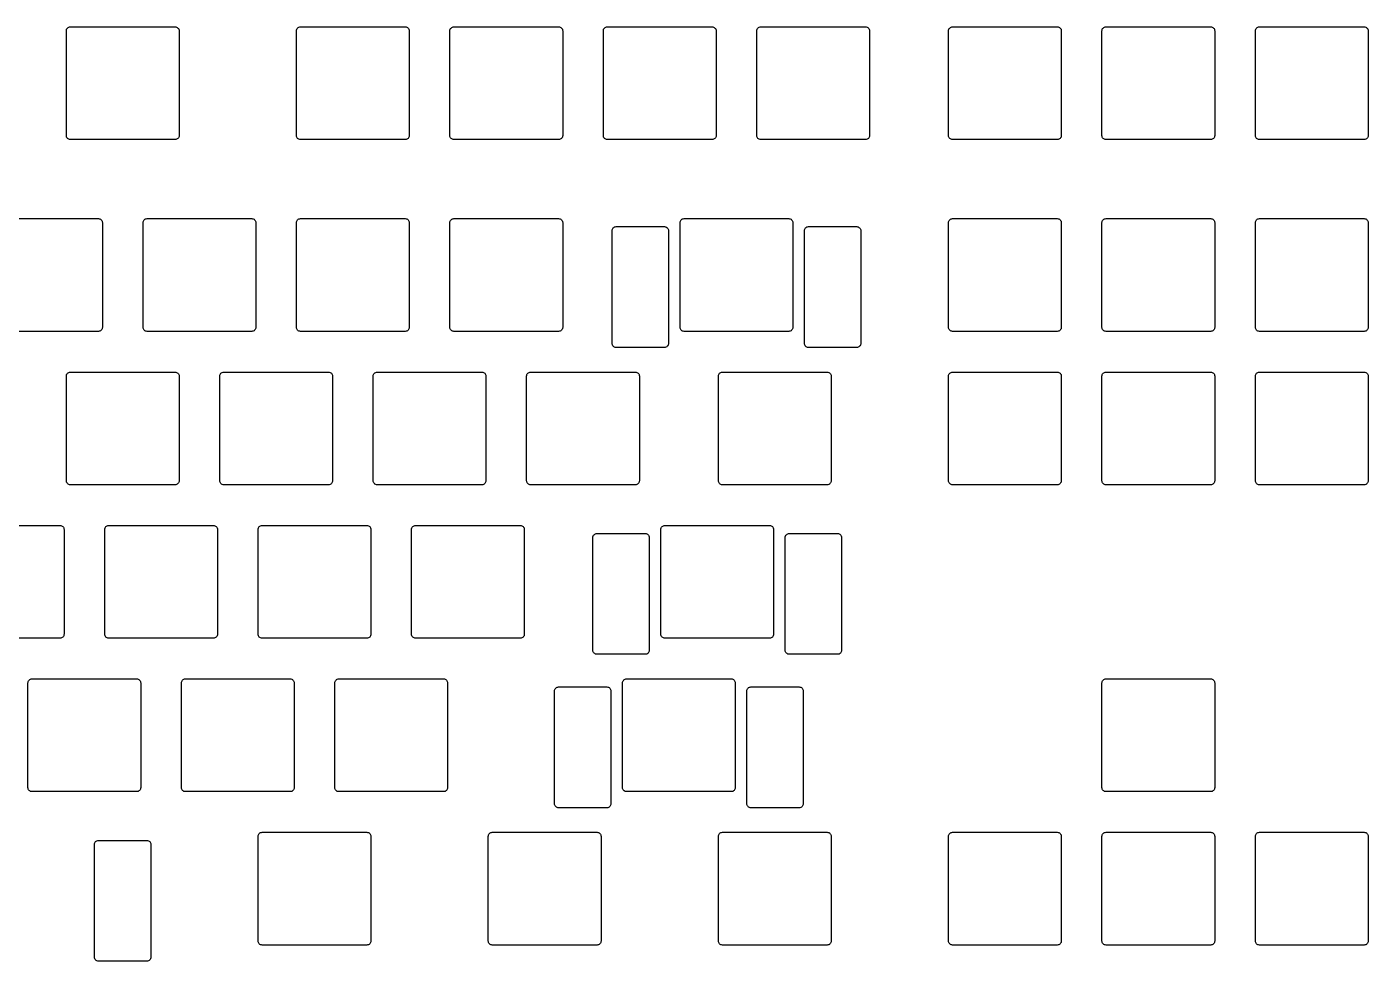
# Model space of a CAD drawing. Header units: millimetres. Extents: x 0 to 343, y 0 to 116.
# Drawn here: x 176.1 to 342.6, y 0 to 116 of the extents above; entities that cross this region are included whole.
import ezdxf

# ---------------------------------------------------------------- set-up
doc = ezdxf.new("R2010")
doc.units = ezdxf.units.MM
doc.layers.get('0').update_dxf_attribs({"linetype": 'CONTINUOUS'})

msp = doc.modelspace()

# ---------------------------------------------------------------- linework, layer by layer
at = {"color": 7}
for p, q in [((180.975, 102.513), (180.975, 115.513)), ((181.475, 116.013), (194.475, 116.013)), ((194.975, 115.513), (194.975, 102.513)), ((209.55, 102.513), (209.55, 115.513)), ((210.05, 116.013), (223.05, 116.013)), ((223.55, 115.513), (223.55, 102.513)), ((228.6, 102.513), (228.6, 115.513)), ((229.1, 116.013), (242.1, 116.013)), ((242.6, 115.513), (242.6, 102.513)), ((247.65, 102.513), (247.65, 115.513)), ((248.15, 116.013), (261.15, 116.013)), ((261.65, 115.513), (261.65, 102.513)), ((266.7, 102.513), (266.7, 115.513)), ((267.2, 116.013), (280.2, 116.013)), ((280.7, 115.513), (280.7, 102.513)), ((290.513, 102.513), (290.513, 115.513)), ((291.013, 116.013), (304.013, 116.013)), ((304.513, 115.513), (304.513, 102.513)), ((309.563, 102.513), (309.563, 115.513)), ((310.063, 116.013), (323.063, 116.013)), ((323.563, 115.513), (323.563, 102.513)), ((328.613, 102.513), (328.613, 115.513)), ((329.113, 116.013), (342.113, 116.013)), ((342.613, 115.513), (342.613, 102.513)), ((180.975, 102.513), (180.975, 102.513)), ((194.475, 102.013), (181.475, 102.013)), ((209.55, 102.513), (209.55, 102.513)), ((223.05, 102.013), (210.05, 102.013)), ((228.6, 102.513), (228.6, 102.513)), ((242.1, 102.013), (229.1, 102.013)), ((247.65, 102.513), (247.65, 102.513)), ((261.15, 102.013), (248.15, 102.013)), ((266.7, 102.513), (266.7, 102.513)), ((280.2, 102.013), (267.2, 102.013)), ((290.513, 102.513), (290.513, 102.513)), ((304.013, 102.013), (291.013, 102.013)), ((309.563, 102.513), (309.563, 102.513)), ((323.063, 102.013), (310.063, 102.013)), ((328.613, 102.513), (328.613, 102.513)), ((342.113, 102.013), (329.113, 102.013)), ((171.95, 92.2), (184.95, 92.2)), ((185.45, 91.7), (185.45, 78.7)), ((190.5, 78.7), (190.5, 91.7)), ((191, 92.2), (204, 92.2)), ((204.5, 91.7), (204.5, 78.7)), ((209.55, 78.7), (209.55, 91.7)), ((210.05, 92.2), (223.05, 92.2)), ((223.55, 91.7), (223.55, 78.7)), ((228.6, 78.7), (228.6, 91.7)), ((229.1, 92.2), (242.1, 92.2)), ((242.6, 91.7), (242.6, 78.7)), ((257.175, 78.7), (257.175, 91.7)), ((257.675, 92.2), (270.675, 92.2)), ((271.175, 91.7), (271.175, 78.7)), ((290.513, 78.7), (290.513, 91.7)), ((291.013, 92.2), (304.013, 92.2)), ((304.513, 91.7), (304.513, 78.7)), ((309.563, 78.7), (309.563, 91.7)), ((310.063, 92.2), (323.063, 92.2)), ((323.563, 91.7), (323.563, 78.7)), ((328.613, 78.7), (328.613, 91.7)), ((329.113, 92.2), (342.113, 92.2)), ((342.613, 91.7), (342.613, 78.7)), ((248.737, 76.7), (248.737, 90.7)), ((249.237, 91.2), (255.237, 91.2)), ((255.737, 90.7), (255.737, 76.7)), ((272.613, 76.7), (272.613, 90.7)), ((273.113, 91.2), (279.113, 91.2)), ((279.613, 90.7), (279.613, 76.7)), ((190.5, 78.7), (190.5, 78.7)), ((209.55, 78.7), (209.55, 78.7)), ((228.6, 78.7), (228.6, 78.7)), ((257.175, 78.7), (257.175, 78.7)), ((290.513, 78.7), (290.513, 78.7)), ((309.563, 78.7), (309.563, 78.7)), ((328.613, 78.7), (328.613, 78.7)), ((184.95, 78.2), (171.95, 78.2)), ((204, 78.2), (191, 78.2)), ((223.05, 78.2), (210.05, 78.2)), ((242.1, 78.2), (229.1, 78.2)), ((248.737, 76.7), (248.737, 76.7)), ((270.675, 78.2), (257.675, 78.2)), ((272.613, 76.7), (272.613, 76.7)), ((304.013, 78.2), (291.013, 78.2)), ((323.063, 78.2), (310.063, 78.2)), ((342.113, 78.2), (329.113, 78.2)), ((255.237, 76.2), (249.237, 76.2)), ((279.113, 76.2), (273.113, 76.2)), ((180.975, 59.65), (180.975, 72.65)), ((181.475, 73.15), (194.475, 73.15)), ((194.975, 72.65), (194.975, 59.65)), ((200.025, 59.65), (200.025, 72.65)), ((200.525, 73.15), (213.525, 73.15)), ((214.025, 72.65), (214.025, 59.65)), ((219.075, 59.65), (219.075, 72.65)), ((219.575, 73.15), (232.575, 73.15)), ((233.075, 72.65), (233.075, 59.65)), ((238.125, 59.65), (238.125, 72.65)), ((238.625, 73.15), (251.625, 73.15)), ((252.125, 72.65), (252.125, 59.65)), ((261.938, 59.65), (261.938, 72.65)), ((262.438, 73.15), (275.438, 73.15)), ((275.938, 72.65), (275.938, 59.65)), ((290.513, 59.65), (290.513, 72.65)), ((291.013, 73.15), (304.013, 73.15)), ((304.513, 72.65), (304.513, 59.65)), ((309.563, 59.65), (309.563, 72.65)), ((310.063, 73.15), (323.063, 73.15)), ((323.563, 72.65), (323.563, 59.65)), ((328.613, 59.65), (328.613, 72.65)), ((329.113, 73.15), (342.113, 73.15)), ((342.613, 72.65), (342.613, 59.65)), ((180.975, 59.65), (180.975, 59.65)), ((194.475, 59.15), (181.475, 59.15)), ((200.025, 59.65), (200.025, 59.65)), ((213.525, 59.15), (200.525, 59.15)), ((219.075, 59.65), (219.075, 59.65)), ((232.575, 59.15), (219.575, 59.15)), ((238.125, 59.65), (238.125, 59.65)), ((251.625, 59.15), (238.625, 59.15)), ((261.938, 59.65), (261.938, 59.65)), ((275.438, 59.15), (262.438, 59.15)), ((290.513, 59.65), (290.513, 59.65)), ((304.013, 59.15), (291.013, 59.15)), ((309.563, 59.65), (309.563, 59.65)), ((323.063, 59.15), (310.063, 59.15)), ((328.613, 59.65), (328.613, 59.65)), ((342.113, 59.15), (329.113, 59.15)), ((167.188, 54.101), (180.188, 54.101)), ((180.688, 53.601), (180.688, 40.6)), ((185.738, 40.6), (185.738, 53.601)), ((186.238, 54.101), (199.238, 54.101)), ((199.738, 53.601), (199.738, 40.6)), ((204.788, 40.6), (204.788, 53.601)), ((205.288, 54.101), (218.288, 54.101)), ((218.788, 53.601), (218.788, 40.6)), ((223.838, 40.6), (223.838, 53.601)), ((224.338, 54.101), (237.338, 54.101)), ((237.838, 53.601), (237.838, 40.6)), ((254.794, 40.6), (254.794, 53.601)), ((255.294, 54.101), (268.294, 54.101)), ((268.794, 53.601), (268.794, 40.6)), ((246.356, 38.6), (246.356, 52.601)), ((246.856, 53.101), (252.856, 53.101)), ((253.356, 52.601), (253.356, 38.6)), ((270.232, 38.6), (270.232, 52.601)), ((270.732, 53.101), (276.732, 53.101)), ((277.232, 52.601), (277.232, 38.6)), ((180.188, 40.1), (167.188, 40.1)), ((185.738, 40.6), (185.738, 40.6)), ((199.238, 40.1), (186.238, 40.1)), ((204.788, 40.6), (204.788, 40.6)), ((218.288, 40.1), (205.288, 40.1)), ((223.838, 40.6), (223.838, 40.6)), ((237.338, 40.1), (224.338, 40.1)), ((254.794, 40.6), (254.794, 40.6)), ((268.294, 40.1), (255.294, 40.1)), ((246.356, 38.6), (246.356, 38.6)), ((270.232, 38.6), (270.232, 38.6)), ((252.856, 38.1), (246.856, 38.1)), ((276.732, 38.1), (270.732, 38.1)), ((176.713, 35.05), (189.713, 35.05)), ((195.763, 35.05), (208.763, 35.05)), ((214.813, 35.05), (227.813, 35.05)), ((250.531, 35.05), (263.531, 35.05)), ((310.063, 35.05), (323.063, 35.05)), ((176.213, 21.55), (176.213, 34.55)), ((190.213, 34.55), (190.213, 21.55)), ((195.263, 21.55), (195.263, 34.55)), ((209.263, 34.55), (209.263, 21.55)), ((214.313, 21.55), (214.313, 34.55)), ((228.313, 34.55), (228.313, 21.55)), ((241.593, 19.55), (241.593, 33.55)), ((242.093, 34.05), (248.093, 34.05)), ((248.593, 33.55), (248.593, 19.55)), ((250.031, 21.55), (250.031, 34.55)), ((264.031, 34.55), (264.031, 21.55)), ((265.469, 19.55), (265.469, 33.55)), ((265.969, 34.05), (271.969, 34.05)), ((272.469, 33.55), (272.469, 19.55)), ((309.563, 21.55), (309.563, 34.55)), ((323.563, 34.55), (323.563, 21.55)), ((176.213, 21.55), (176.213, 21.55)), ((189.713, 21.05), (176.713, 21.05)), ((195.263, 21.55), (195.263, 21.55)), ((208.763, 21.05), (195.763, 21.05)), ((214.313, 21.55), (214.313, 21.55)), ((227.813, 21.05), (214.813, 21.05)), ((250.031, 21.55), (250.031, 21.55)), ((263.531, 21.05), (250.531, 21.05)), ((309.563, 21.55), (309.563, 21.55)), ((323.063, 21.05), (310.063, 21.05)), ((241.593, 19.55), (241.593, 19.55)), ((248.093, 19.05), (242.093, 19.05)), ((265.469, 19.55), (265.469, 19.55)), ((271.969, 19.05), (265.969, 19.05)), ((184.969, 15), (190.969, 15)), ((204.788, 2.5), (204.788, 15.5)), ((205.288, 16), (218.288, 16)), ((218.788, 15.5), (218.788, 2.5)), ((233.363, 2.5), (233.363, 15.5)), ((233.863, 16), (246.863, 16)), ((247.363, 15.5), (247.363, 2.5)), ((261.938, 2.5), (261.938, 15.5)), ((262.438, 16), (275.438, 16)), ((275.938, 15.5), (275.938, 2.5)), ((290.513, 2.5), (290.513, 15.5)), ((291.013, 16), (304.013, 16)), ((304.513, 15.5), (304.513, 2.5)), ((309.563, 2.5), (309.563, 15.5)), ((310.063, 16), (323.063, 16)), ((323.563, 15.5), (323.563, 2.5)), ((328.613, 2.5), (328.613, 15.5)), ((329.113, 16), (342.113, 16)), ((342.613, 15.5), (342.613, 2.5)), ((184.469, 0.5), (184.469, 14.5)), ((191.469, 14.5), (191.469, 0.5)), ((204.788, 2.5), (204.788, 2.5)), ((218.288, 2), (205.288, 2)), ((233.363, 2.5), (233.363, 2.5)), ((246.863, 2), (233.863, 2)), ((261.938, 2.5), (261.938, 2.5)), ((275.438, 2), (262.438, 2)), ((290.513, 2.5), (290.513, 2.5)), ((304.013, 2), (291.013, 2)), ((309.563, 2.5), (309.563, 2.5)), ((323.063, 2), (310.063, 2)), ((328.613, 2.5), (328.613, 2.5)), ((342.113, 2), (329.113, 2)), ((184.469, 0.5), (184.469, 0.5)), ((190.969, 0), (184.969, 0))]:
    msp.add_line(p, q, dxfattribs=at)
for points in [[(180.975, 115.513), (180.975, 115.645608), (181.027678, 115.772785), (181.121447, 115.866553)], [(181.121447, 115.866553), (181.215215, 115.960322), (181.342392, 116.013), (181.475, 116.013)], [(194.475, 116.013), (194.607608, 116.013), (194.734785, 115.960322), (194.828553, 115.866553)], [(194.828553, 115.866553), (194.922322, 115.772785), (194.975, 115.645608), (194.975, 115.513)], [(209.55, 115.513), (209.55, 115.645608), (209.602678, 115.772785), (209.696447, 115.866553)], [(209.696447, 115.866553), (209.790215, 115.960322), (209.917392, 116.013), (210.05, 116.013)], [(223.05, 116.013), (223.182608, 116.013), (223.309785, 115.960322), (223.403553, 115.866553)], [(223.403553, 115.866553), (223.497322, 115.772785), (223.55, 115.645608), (223.55, 115.513)], [(228.6, 115.513), (228.6, 115.645608), (228.652678, 115.772785), (228.746447, 115.866553)], [(228.746447, 115.866553), (228.840215, 115.960322), (228.967392, 116.013), (229.1, 116.013)], [(242.1, 116.013), (242.232608, 116.013), (242.359785, 115.960322), (242.453553, 115.866553)], [(242.453553, 115.866553), (242.547322, 115.772785), (242.6, 115.645608), (242.6, 115.513)], [(247.65, 115.513), (247.65, 115.645608), (247.702678, 115.772785), (247.796447, 115.866553)], [(247.796447, 115.866553), (247.890215, 115.960322), (248.017392, 116.013), (248.15, 116.013)], [(261.15, 116.013), (261.282608, 116.013), (261.409785, 115.960322), (261.503553, 115.866553)], [(261.503553, 115.866553), (261.597322, 115.772785), (261.65, 115.645608), (261.65, 115.513)], [(266.7, 115.513), (266.7, 115.645608), (266.752678, 115.772785), (266.846447, 115.866553)], [(266.846447, 115.866553), (266.940215, 115.960322), (267.067392, 116.013), (267.2, 116.013)], [(280.2, 116.013), (280.332608, 116.013), (280.459785, 115.960322), (280.553553, 115.866553)], [(280.553553, 115.866553), (280.647322, 115.772785), (280.7, 115.645608), (280.7, 115.513)], [(290.513, 115.513), (290.513, 115.645608), (290.565678, 115.772785), (290.659447, 115.866553)], [(290.659447, 115.866553), (290.753215, 115.960322), (290.880392, 116.013), (291.013, 116.013)], [(304.013, 116.013), (304.145608, 116.013), (304.272785, 115.960322), (304.366553, 115.866553)], [(304.366553, 115.866553), (304.460322, 115.772785), (304.513, 115.645608), (304.513, 115.513)], [(309.563, 115.513), (309.563, 115.645608), (309.615678, 115.772785), (309.709447, 115.866553)], [(309.709447, 115.866553), (309.803215, 115.960322), (309.930392, 116.013), (310.063, 116.013)], [(323.063, 116.013), (323.195608, 116.013), (323.322785, 115.960322), (323.416553, 115.866553)], [(323.416553, 115.866553), (323.510322, 115.772785), (323.563, 115.645608), (323.563, 115.513)], [(328.613, 115.513), (328.613, 115.645608), (328.665678, 115.772785), (328.759447, 115.866553)], [(328.759447, 115.866553), (328.853215, 115.960322), (328.980392, 116.013), (329.113, 116.013)], [(342.113, 116.013), (342.245608, 116.013), (342.372785, 115.960322), (342.466553, 115.866553)], [(342.466553, 115.866553), (342.560322, 115.772785), (342.613, 115.645608), (342.613, 115.513)], [(181.121447, 102.159447), (181.027678, 102.253215), (180.975, 102.380392), (180.975, 102.513)], [(181.475, 102.013), (181.342392, 102.013), (181.215215, 102.065678), (181.121447, 102.159447)], [(194.828553, 102.159447), (194.734785, 102.065678), (194.607608, 102.013), (194.475, 102.013)], [(194.975, 102.513), (194.975, 102.380392), (194.922322, 102.253215), (194.828553, 102.159447)], [(209.696447, 102.159447), (209.602678, 102.253215), (209.55, 102.380392), (209.55, 102.513)], [(210.05, 102.013), (209.917392, 102.013), (209.790215, 102.065678), (209.696447, 102.159447)], [(223.403553, 102.159447), (223.309785, 102.065678), (223.182608, 102.013), (223.05, 102.013)], [(223.55, 102.513), (223.55, 102.380392), (223.497322, 102.253215), (223.403553, 102.159447)], [(228.746447, 102.159447), (228.652678, 102.253215), (228.6, 102.380392), (228.6, 102.513)], [(229.1, 102.013), (228.967392, 102.013), (228.840215, 102.065678), (228.746447, 102.159447)], [(242.453553, 102.159447), (242.359785, 102.065678), (242.232608, 102.013), (242.1, 102.013)], [(242.6, 102.513), (242.6, 102.380392), (242.547322, 102.253215), (242.453553, 102.159447)], [(247.796447, 102.159447), (247.702678, 102.253215), (247.65, 102.380392), (247.65, 102.513)], [(248.15, 102.013), (248.017392, 102.013), (247.890215, 102.065678), (247.796447, 102.159447)], [(261.503553, 102.159447), (261.409785, 102.065678), (261.282608, 102.013), (261.15, 102.013)], [(261.65, 102.513), (261.65, 102.380392), (261.597322, 102.253215), (261.503553, 102.159447)], [(266.846447, 102.159447), (266.752678, 102.253215), (266.7, 102.380392), (266.7, 102.513)], [(267.2, 102.013), (267.067392, 102.013), (266.940215, 102.065678), (266.846447, 102.159447)], [(280.553553, 102.159447), (280.459785, 102.065678), (280.332608, 102.013), (280.2, 102.013)], [(280.7, 102.513), (280.7, 102.380392), (280.647322, 102.253215), (280.553553, 102.159447)], [(290.659447, 102.159447), (290.565678, 102.253215), (290.513, 102.380392), (290.513, 102.513)], [(291.013, 102.013), (290.880392, 102.013), (290.753215, 102.065678), (290.659447, 102.159447)], [(304.366553, 102.159447), (304.272785, 102.065678), (304.145608, 102.013), (304.013, 102.013)], [(304.513, 102.513), (304.513, 102.380392), (304.460322, 102.253215), (304.366553, 102.159447)], [(309.709447, 102.159447), (309.615678, 102.253215), (309.563, 102.380392), (309.563, 102.513)], [(310.063, 102.013), (309.930392, 102.013), (309.803215, 102.065678), (309.709447, 102.159447)], [(323.416553, 102.159447), (323.322785, 102.065678), (323.195608, 102.013), (323.063, 102.013)], [(323.563, 102.513), (323.563, 102.380392), (323.510322, 102.253215), (323.416553, 102.159447)], [(328.759447, 102.159447), (328.665678, 102.253215), (328.613, 102.380392), (328.613, 102.513)], [(329.113, 102.013), (328.980392, 102.013), (328.853215, 102.065678), (328.759447, 102.159447)], [(342.466553, 102.159447), (342.372785, 102.065678), (342.245608, 102.013), (342.113, 102.013)], [(342.613, 102.513), (342.613, 102.380392), (342.560322, 102.253215), (342.466553, 102.159447)], [(184.95, 92.2), (185.082608, 92.2), (185.209785, 92.147322), (185.303553, 92.053553)], [(185.303553, 92.053553), (185.397322, 91.959785), (185.45, 91.832608), (185.45, 91.7)], [(190.5, 91.7), (190.5, 91.832608), (190.552678, 91.959785), (190.646447, 92.053553)], [(190.646447, 92.053553), (190.740215, 92.147322), (190.867392, 92.2), (191, 92.2)], [(204, 92.2), (204.132608, 92.2), (204.259785, 92.147322), (204.353553, 92.053553)], [(204.353553, 92.053553), (204.447322, 91.959785), (204.5, 91.832608), (204.5, 91.7)], [(209.55, 91.7), (209.55, 91.832608), (209.602678, 91.959785), (209.696447, 92.053553)], [(209.696447, 92.053553), (209.790215, 92.147322), (209.917392, 92.2), (210.05, 92.2)], [(223.05, 92.2), (223.182608, 92.2), (223.309785, 92.147322), (223.403553, 92.053553)], [(223.403553, 92.053553), (223.497322, 91.959785), (223.55, 91.832608), (223.55, 91.7)], [(228.6, 91.7), (228.6, 91.832608), (228.652678, 91.959785), (228.746447, 92.053553)], [(228.746447, 92.053553), (228.840215, 92.147322), (228.967392, 92.2), (229.1, 92.2)], [(242.1, 92.2), (242.232608, 92.2), (242.359785, 92.147322), (242.453553, 92.053553)], [(242.453553, 92.053553), (242.547322, 91.959785), (242.6, 91.832608), (242.6, 91.7)], [(257.175, 91.7), (257.175, 91.832608), (257.227678, 91.959785), (257.321447, 92.053553)], [(257.321447, 92.053553), (257.415215, 92.147322), (257.542392, 92.2), (257.675, 92.2)], [(270.675, 92.2), (270.807608, 92.2), (270.934785, 92.147322), (271.028553, 92.053553)], [(271.028553, 92.053553), (271.122322, 91.959785), (271.175, 91.832608), (271.175, 91.7)], [(290.513, 91.7), (290.513, 91.832608), (290.565678, 91.959785), (290.659447, 92.053553)], [(290.659447, 92.053553), (290.753215, 92.147322), (290.880392, 92.2), (291.013, 92.2)], [(304.013, 92.2), (304.145608, 92.2), (304.272785, 92.147322), (304.366553, 92.053553)], [(304.366553, 92.053553), (304.460322, 91.959785), (304.513, 91.832608), (304.513, 91.7)], [(309.563, 91.7), (309.563, 91.832608), (309.615678, 91.959785), (309.709447, 92.053553)], [(309.709447, 92.053553), (309.803215, 92.147322), (309.930392, 92.2), (310.063, 92.2)], [(323.063, 92.2), (323.195608, 92.2), (323.322785, 92.147322), (323.416553, 92.053553)], [(323.416553, 92.053553), (323.510322, 91.959785), (323.563, 91.832608), (323.563, 91.7)], [(328.613, 91.7), (328.613, 91.832608), (328.665678, 91.959785), (328.759447, 92.053553)], [(328.759447, 92.053553), (328.853215, 92.147322), (328.980392, 92.2), (329.113, 92.2)], [(342.113, 92.2), (342.245608, 92.2), (342.372785, 92.147322), (342.466553, 92.053553)], [(342.466553, 92.053553), (342.560322, 91.959785), (342.613, 91.832608), (342.613, 91.7)], [(248.737, 90.7), (248.737, 90.832608), (248.789678, 90.959785), (248.883447, 91.053553)], [(248.883447, 91.053553), (248.977215, 91.147322), (249.104392, 91.2), (249.237, 91.2)], [(255.237, 91.2), (255.369608, 91.2), (255.496785, 91.147322), (255.590553, 91.053553)], [(255.590553, 91.053553), (255.684322, 90.959785), (255.737, 90.832608), (255.737, 90.7)], [(272.613, 90.7), (272.613, 90.832608), (272.665678, 90.959785), (272.759447, 91.053553)], [(272.759447, 91.053553), (272.853215, 91.147322), (272.980392, 91.2), (273.113, 91.2)], [(279.113, 91.2), (279.245608, 91.2), (279.372785, 91.147322), (279.466553, 91.053553)], [(279.466553, 91.053553), (279.560322, 90.959785), (279.613, 90.832608), (279.613, 90.7)], [(185.303553, 78.346447), (185.209785, 78.252678), (185.082608, 78.2), (184.95, 78.2)], [(185.45, 78.7), (185.45, 78.567392), (185.397322, 78.440215), (185.303553, 78.346447)], [(190.646447, 78.346447), (190.552678, 78.440215), (190.5, 78.567392), (190.5, 78.7)], [(191, 78.2), (190.867392, 78.2), (190.740215, 78.252678), (190.646447, 78.346447)], [(204.353553, 78.346447), (204.259785, 78.252678), (204.132608, 78.2), (204, 78.2)], [(204.5, 78.7), (204.5, 78.567392), (204.447322, 78.440215), (204.353553, 78.346447)], [(209.696447, 78.346447), (209.602678, 78.440215), (209.55, 78.567392), (209.55, 78.7)], [(210.05, 78.2), (209.917392, 78.2), (209.790215, 78.252678), (209.696447, 78.346447)], [(223.403553, 78.346447), (223.309785, 78.252678), (223.182608, 78.2), (223.05, 78.2)], [(223.55, 78.7), (223.55, 78.567392), (223.497322, 78.440215), (223.403553, 78.346447)], [(228.746447, 78.346447), (228.652678, 78.440215), (228.6, 78.567392), (228.6, 78.7)], [(229.1, 78.2), (228.967392, 78.2), (228.840215, 78.252678), (228.746447, 78.346447)], [(242.453553, 78.346447), (242.359785, 78.252678), (242.232608, 78.2), (242.1, 78.2)], [(242.6, 78.7), (242.6, 78.567392), (242.547322, 78.440215), (242.453553, 78.346447)], [(257.321447, 78.346447), (257.227678, 78.440215), (257.175, 78.567392), (257.175, 78.7)], [(257.675, 78.2), (257.542392, 78.2), (257.415215, 78.252678), (257.321447, 78.346447)], [(271.028553, 78.346447), (270.934785, 78.252678), (270.807608, 78.2), (270.675, 78.2)], [(271.175, 78.7), (271.175, 78.567392), (271.122322, 78.440215), (271.028553, 78.346447)], [(290.659447, 78.346447), (290.565678, 78.440215), (290.513, 78.567392), (290.513, 78.7)], [(291.013, 78.2), (290.880392, 78.2), (290.753215, 78.252678), (290.659447, 78.346447)], [(304.366553, 78.346447), (304.272785, 78.252678), (304.145608, 78.2), (304.013, 78.2)], [(304.513, 78.7), (304.513, 78.567392), (304.460322, 78.440215), (304.366553, 78.346447)], [(309.709447, 78.346447), (309.615678, 78.440215), (309.563, 78.567392), (309.563, 78.7)], [(310.063, 78.2), (309.930392, 78.2), (309.803215, 78.252678), (309.709447, 78.346447)], [(323.416553, 78.346447), (323.322785, 78.252678), (323.195608, 78.2), (323.063, 78.2)], [(323.563, 78.7), (323.563, 78.567392), (323.510322, 78.440215), (323.416553, 78.346447)], [(328.759447, 78.346447), (328.665678, 78.440215), (328.613, 78.567392), (328.613, 78.7)], [(329.113, 78.2), (328.980392, 78.2), (328.853215, 78.252678), (328.759447, 78.346447)], [(342.466553, 78.346447), (342.372785, 78.252678), (342.245608, 78.2), (342.113, 78.2)], [(342.613, 78.7), (342.613, 78.567392), (342.560322, 78.440215), (342.466553, 78.346447)], [(248.883447, 76.346447), (248.789678, 76.440215), (248.737, 76.567392), (248.737, 76.7)], [(255.737, 76.7), (255.737, 76.567392), (255.684322, 76.440215), (255.590553, 76.346447)], [(272.759447, 76.346447), (272.665678, 76.440215), (272.613, 76.567392), (272.613, 76.7)], [(279.613, 76.7), (279.613, 76.567392), (279.560322, 76.440215), (279.466553, 76.346447)], [(249.237, 76.2), (249.104392, 76.2), (248.977215, 76.252678), (248.883447, 76.346447)], [(255.590553, 76.346447), (255.496785, 76.252678), (255.369608, 76.2), (255.237, 76.2)], [(273.113, 76.2), (272.980392, 76.2), (272.853215, 76.252678), (272.759447, 76.346447)], [(279.466553, 76.346447), (279.372785, 76.252678), (279.245608, 76.2), (279.113, 76.2)], [(180.975, 72.65), (180.975, 72.782608), (181.027678, 72.909785), (181.121447, 73.003553)], [(181.121447, 73.003553), (181.215215, 73.097322), (181.342392, 73.15), (181.475, 73.15)], [(194.475, 73.15), (194.607608, 73.15), (194.734785, 73.097322), (194.828553, 73.003553)], [(194.828553, 73.003553), (194.922322, 72.909785), (194.975, 72.782608), (194.975, 72.65)], [(200.025, 72.65), (200.025, 72.782608), (200.077678, 72.909785), (200.171447, 73.003553)], [(200.171447, 73.003553), (200.265215, 73.097322), (200.392392, 73.15), (200.525, 73.15)], [(213.525, 73.15), (213.657608, 73.15), (213.784785, 73.097322), (213.878553, 73.003553)], [(213.878553, 73.003553), (213.972322, 72.909785), (214.025, 72.782608), (214.025, 72.65)], [(219.075, 72.65), (219.075, 72.782608), (219.127678, 72.909785), (219.221447, 73.003553)], [(219.221447, 73.003553), (219.315215, 73.097322), (219.442392, 73.15), (219.575, 73.15)], [(232.575, 73.15), (232.707608, 73.15), (232.834785, 73.097322), (232.928553, 73.003553)], [(232.928553, 73.003553), (233.022322, 72.909785), (233.075, 72.782608), (233.075, 72.65)], [(238.125, 72.65), (238.125, 72.782608), (238.177678, 72.909785), (238.271447, 73.003553)], [(238.271447, 73.003553), (238.365215, 73.097322), (238.492392, 73.15), (238.625, 73.15)], [(251.625, 73.15), (251.757608, 73.15), (251.884785, 73.097322), (251.978553, 73.003553)], [(251.978553, 73.003553), (252.072322, 72.909785), (252.125, 72.782608), (252.125, 72.65)], [(261.938, 72.65), (261.938, 72.782608), (261.990678, 72.909785), (262.084447, 73.003553)], [(262.084447, 73.003553), (262.178215, 73.097322), (262.305392, 73.15), (262.438, 73.15)], [(275.438, 73.15), (275.570608, 73.15), (275.697785, 73.097322), (275.791553, 73.003553)], [(275.791553, 73.003553), (275.885322, 72.909785), (275.938, 72.782608), (275.938, 72.65)], [(290.513, 72.65), (290.513, 72.782608), (290.565678, 72.909785), (290.659447, 73.003553)], [(290.659447, 73.003553), (290.753215, 73.097322), (290.880392, 73.15), (291.013, 73.15)], [(304.013, 73.15), (304.145608, 73.15), (304.272785, 73.097322), (304.366553, 73.003553)], [(304.366553, 73.003553), (304.460322, 72.909785), (304.513, 72.782608), (304.513, 72.65)], [(309.563, 72.65), (309.563, 72.782608), (309.615678, 72.909785), (309.709447, 73.003553)], [(309.709447, 73.003553), (309.803215, 73.097322), (309.930392, 73.15), (310.063, 73.15)], [(323.063, 73.15), (323.195608, 73.15), (323.322785, 73.097322), (323.416553, 73.003553)], [(323.416553, 73.003553), (323.510322, 72.909785), (323.563, 72.782608), (323.563, 72.65)], [(328.613, 72.65), (328.613, 72.782608), (328.665678, 72.909785), (328.759447, 73.003553)], [(328.759447, 73.003553), (328.853215, 73.097322), (328.980392, 73.15), (329.113, 73.15)], [(342.113, 73.15), (342.245608, 73.15), (342.372785, 73.097322), (342.466553, 73.003553)], [(342.466553, 73.003553), (342.560322, 72.909785), (342.613, 72.782608), (342.613, 72.65)], [(181.121447, 59.296447), (181.027678, 59.390215), (180.975, 59.517392), (180.975, 59.65)], [(181.475, 59.15), (181.342392, 59.15), (181.215215, 59.202678), (181.121447, 59.296447)], [(194.828553, 59.296447), (194.734785, 59.202678), (194.607608, 59.15), (194.475, 59.15)], [(194.975, 59.65), (194.975, 59.517392), (194.922322, 59.390215), (194.828553, 59.296447)], [(200.171447, 59.296447), (200.077678, 59.390215), (200.025, 59.517392), (200.025, 59.65)], [(200.525, 59.15), (200.392392, 59.15), (200.265215, 59.202678), (200.171447, 59.296447)], [(213.878553, 59.296447), (213.784785, 59.202678), (213.657608, 59.15), (213.525, 59.15)], [(214.025, 59.65), (214.025, 59.517392), (213.972322, 59.390215), (213.878553, 59.296447)], [(219.221447, 59.296447), (219.127678, 59.390215), (219.075, 59.517392), (219.075, 59.65)], [(219.575, 59.15), (219.442392, 59.15), (219.315215, 59.202678), (219.221447, 59.296447)], [(232.928553, 59.296447), (232.834785, 59.202678), (232.707608, 59.15), (232.575, 59.15)], [(233.075, 59.65), (233.075, 59.517392), (233.022322, 59.390215), (232.928553, 59.296447)], [(238.271447, 59.296447), (238.177678, 59.390215), (238.125, 59.517392), (238.125, 59.65)], [(238.625, 59.15), (238.492392, 59.15), (238.365215, 59.202678), (238.271447, 59.296447)], [(251.978553, 59.296447), (251.884785, 59.202678), (251.757608, 59.15), (251.625, 59.15)], [(252.125, 59.65), (252.125, 59.517392), (252.072322, 59.390215), (251.978553, 59.296447)], [(262.084447, 59.296447), (261.990678, 59.390215), (261.938, 59.517392), (261.938, 59.65)], [(262.438, 59.15), (262.305392, 59.15), (262.178215, 59.202678), (262.084447, 59.296447)], [(275.791553, 59.296447), (275.697785, 59.202678), (275.570608, 59.15), (275.438, 59.15)], [(275.938, 59.65), (275.938, 59.517392), (275.885322, 59.390215), (275.791553, 59.296447)], [(290.659447, 59.296447), (290.565678, 59.390215), (290.513, 59.517392), (290.513, 59.65)], [(291.013, 59.15), (290.880392, 59.15), (290.753215, 59.202678), (290.659447, 59.296447)], [(304.366553, 59.296447), (304.272785, 59.202678), (304.145608, 59.15), (304.013, 59.15)], [(304.513, 59.65), (304.513, 59.517392), (304.460322, 59.390215), (304.366553, 59.296447)], [(309.709447, 59.296447), (309.615678, 59.390215), (309.563, 59.517392), (309.563, 59.65)], [(310.063, 59.15), (309.930392, 59.15), (309.803215, 59.202678), (309.709447, 59.296447)], [(323.416553, 59.296447), (323.322785, 59.202678), (323.195608, 59.15), (323.063, 59.15)], [(323.563, 59.65), (323.563, 59.517392), (323.510322, 59.390215), (323.416553, 59.296447)], [(328.759447, 59.296447), (328.665678, 59.390215), (328.613, 59.517392), (328.613, 59.65)], [(329.113, 59.15), (328.980392, 59.15), (328.853215, 59.202678), (328.759447, 59.296447)], [(342.466553, 59.296447), (342.372785, 59.202678), (342.245608, 59.15), (342.113, 59.15)], [(342.613, 59.65), (342.613, 59.517392), (342.560322, 59.390215), (342.466553, 59.296447)], [(180.188, 54.101), (180.320608, 54.101), (180.447785, 54.048322), (180.541553, 53.954553)], [(180.541553, 53.954553), (180.635322, 53.860785), (180.688, 53.733608), (180.688, 53.601)], [(185.738, 53.601), (185.738, 53.733608), (185.790678, 53.860785), (185.884447, 53.954553)], [(185.884447, 53.954553), (185.978215, 54.048322), (186.105392, 54.101), (186.238, 54.101)], [(199.238, 54.101), (199.370608, 54.101), (199.497785, 54.048322), (199.591553, 53.954553)], [(199.591553, 53.954553), (199.685322, 53.860785), (199.738, 53.733608), (199.738, 53.601)], [(204.788, 53.601), (204.788, 53.733608), (204.840678, 53.860785), (204.934447, 53.954553)], [(204.934447, 53.954553), (205.028215, 54.048322), (205.155392, 54.101), (205.288, 54.101)], [(218.288, 54.101), (218.420608, 54.101), (218.547785, 54.048322), (218.641553, 53.954553)], [(218.641553, 53.954553), (218.735322, 53.860785), (218.788, 53.733608), (218.788, 53.601)], [(223.838, 53.601), (223.838, 53.733608), (223.890678, 53.860785), (223.984447, 53.954553)], [(223.984447, 53.954553), (224.078215, 54.048322), (224.205392, 54.101), (224.338, 54.101)], [(237.338, 54.101), (237.470608, 54.101), (237.597785, 54.048322), (237.691553, 53.954553)], [(237.691553, 53.954553), (237.785322, 53.860785), (237.838, 53.733608), (237.838, 53.601)], [(254.794, 53.601), (254.794, 53.733608), (254.846678, 53.860785), (254.940447, 53.954553)], [(254.940447, 53.954553), (255.034215, 54.048322), (255.161392, 54.101), (255.294, 54.101)], [(268.294, 54.101), (268.426608, 54.101), (268.553785, 54.048322), (268.647553, 53.954553)], [(268.647553, 53.954553), (268.741322, 53.860785), (268.794, 53.733608), (268.794, 53.601)], [(246.356, 52.601), (246.356, 52.733608), (246.408678, 52.860785), (246.502447, 52.954553)], [(246.502447, 52.954553), (246.596215, 53.048322), (246.723392, 53.101), (246.856, 53.101)], [(252.856, 53.101), (252.988608, 53.101), (253.115785, 53.048322), (253.209553, 52.954553)], [(253.209553, 52.954553), (253.303322, 52.860785), (253.356, 52.733608), (253.356, 52.601)], [(270.232, 52.601), (270.232, 52.733608), (270.284678, 52.860785), (270.378447, 52.954553)], [(270.378447, 52.954553), (270.472215, 53.048322), (270.599392, 53.101), (270.732, 53.101)], [(276.732, 53.101), (276.864608, 53.101), (276.991785, 53.048322), (277.085553, 52.954553)], [(277.085553, 52.954553), (277.179322, 52.860785), (277.232, 52.733608), (277.232, 52.601)], [(180.541553, 40.246447), (180.447785, 40.152678), (180.320608, 40.1), (180.188, 40.1)], [(180.688, 40.6), (180.688, 40.467392), (180.635322, 40.340215), (180.541553, 40.246447)], [(185.884447, 40.246447), (185.790678, 40.340215), (185.738, 40.467392), (185.738, 40.6)], [(186.238, 40.1), (186.105392, 40.1), (185.978215, 40.152678), (185.884447, 40.246447)], [(199.591553, 40.246447), (199.497785, 40.152678), (199.370608, 40.1), (199.238, 40.1)], [(199.738, 40.6), (199.738, 40.467392), (199.685322, 40.340215), (199.591553, 40.246447)], [(204.934447, 40.246447), (204.840678, 40.340215), (204.788, 40.467392), (204.788, 40.6)], [(205.288, 40.1), (205.155392, 40.1), (205.028215, 40.152678), (204.934447, 40.246447)], [(218.641553, 40.246447), (218.547785, 40.152678), (218.420608, 40.1), (218.288, 40.1)], [(218.788, 40.6), (218.788, 40.467392), (218.735322, 40.340215), (218.641553, 40.246447)], [(223.984447, 40.246447), (223.890678, 40.340215), (223.838, 40.467392), (223.838, 40.6)], [(224.338, 40.1), (224.205392, 40.1), (224.078215, 40.152678), (223.984447, 40.246447)], [(237.691553, 40.246447), (237.597785, 40.152678), (237.470608, 40.1), (237.338, 40.1)], [(237.838, 40.6), (237.838, 40.467392), (237.785322, 40.340215), (237.691553, 40.246447)], [(254.940447, 40.246447), (254.846678, 40.340215), (254.794, 40.467392), (254.794, 40.6)], [(255.294, 40.1), (255.161392, 40.1), (255.034215, 40.152678), (254.940447, 40.246447)], [(268.647553, 40.246447), (268.553785, 40.152678), (268.426608, 40.1), (268.294, 40.1)], [(268.794, 40.6), (268.794, 40.467392), (268.741322, 40.340215), (268.647553, 40.246447)], [(246.502447, 38.246447), (246.408678, 38.340215), (246.356, 38.467392), (246.356, 38.6)], [(253.356, 38.6), (253.356, 38.467392), (253.303322, 38.340215), (253.209553, 38.246447)], [(270.378447, 38.246447), (270.284678, 38.340215), (270.232, 38.467392), (270.232, 38.6)], [(277.232, 38.6), (277.232, 38.467392), (277.179322, 38.340215), (277.085553, 38.246447)], [(246.856, 38.1), (246.723392, 38.1), (246.596215, 38.152678), (246.502447, 38.246447)], [(253.209553, 38.246447), (253.115785, 38.152678), (252.988608, 38.1), (252.856, 38.1)], [(270.732, 38.1), (270.599392, 38.1), (270.472215, 38.152678), (270.378447, 38.246447)], [(277.085553, 38.246447), (276.991785, 38.152678), (276.864608, 38.1), (276.732, 38.1)], [(176.359447, 34.903553), (176.453215, 34.997322), (176.580392, 35.05), (176.713, 35.05)], [(189.713, 35.05), (189.845608, 35.05), (189.972785, 34.997322), (190.066553, 34.903553)], [(195.409447, 34.903553), (195.503215, 34.997322), (195.630392, 35.05), (195.763, 35.05)], [(208.763, 35.05), (208.895608, 35.05), (209.022785, 34.997322), (209.116553, 34.903553)], [(214.459447, 34.903553), (214.553215, 34.997322), (214.680392, 35.05), (214.813, 35.05)], [(227.813, 35.05), (227.945608, 35.05), (228.072785, 34.997322), (228.166553, 34.903553)], [(250.177447, 34.903553), (250.271215, 34.997322), (250.398392, 35.05), (250.531, 35.05)], [(263.531, 35.05), (263.663608, 35.05), (263.790785, 34.997322), (263.884553, 34.903553)], [(309.709447, 34.903553), (309.803215, 34.997322), (309.930392, 35.05), (310.063, 35.05)], [(323.063, 35.05), (323.195608, 35.05), (323.322785, 34.997322), (323.416553, 34.903553)], [(176.213, 34.55), (176.213, 34.682608), (176.265678, 34.809785), (176.359447, 34.903553)], [(190.066553, 34.903553), (190.160322, 34.809785), (190.213, 34.682608), (190.213, 34.55)], [(195.263, 34.55), (195.263, 34.682608), (195.315678, 34.809785), (195.409447, 34.903553)], [(209.116553, 34.903553), (209.210322, 34.809785), (209.263, 34.682608), (209.263, 34.55)], [(214.313, 34.55), (214.313, 34.682608), (214.365678, 34.809785), (214.459447, 34.903553)], [(228.166553, 34.903553), (228.260322, 34.809785), (228.313, 34.682608), (228.313, 34.55)], [(241.593, 33.55), (241.593, 33.682608), (241.645678, 33.809785), (241.739447, 33.903553)], [(241.739447, 33.903553), (241.833215, 33.997322), (241.960392, 34.05), (242.093, 34.05)], [(248.093, 34.05), (248.225608, 34.05), (248.352785, 33.997322), (248.446553, 33.903553)], [(248.446553, 33.903553), (248.540322, 33.809785), (248.593, 33.682608), (248.593, 33.55)], [(250.031, 34.55), (250.031, 34.682608), (250.083678, 34.809785), (250.177447, 34.903553)], [(263.884553, 34.903553), (263.978322, 34.809785), (264.031, 34.682608), (264.031, 34.55)], [(265.469, 33.55), (265.469, 33.682608), (265.521678, 33.809785), (265.615447, 33.903553)], [(265.615447, 33.903553), (265.709215, 33.997322), (265.836392, 34.05), (265.969, 34.05)], [(271.969, 34.05), (272.101608, 34.05), (272.228785, 33.997322), (272.322553, 33.903553)], [(272.322553, 33.903553), (272.416322, 33.809785), (272.469, 33.682608), (272.469, 33.55)], [(309.563, 34.55), (309.563, 34.682608), (309.615678, 34.809785), (309.709447, 34.903553)], [(323.416553, 34.903553), (323.510322, 34.809785), (323.563, 34.682608), (323.563, 34.55)], [(176.359447, 21.196447), (176.265678, 21.290215), (176.213, 21.417392), (176.213, 21.55)], [(176.713, 21.05), (176.580392, 21.05), (176.453215, 21.102678), (176.359447, 21.196447)], [(190.066553, 21.196447), (189.972785, 21.102678), (189.845608, 21.05), (189.713, 21.05)], [(190.213, 21.55), (190.213, 21.417392), (190.160322, 21.290215), (190.066553, 21.196447)], [(195.409447, 21.196447), (195.315678, 21.290215), (195.263, 21.417392), (195.263, 21.55)], [(195.763, 21.05), (195.630392, 21.05), (195.503215, 21.102678), (195.409447, 21.196447)], [(209.116553, 21.196447), (209.022785, 21.102678), (208.895608, 21.05), (208.763, 21.05)], [(209.263, 21.55), (209.263, 21.417392), (209.210322, 21.290215), (209.116553, 21.196447)], [(214.459447, 21.196447), (214.365678, 21.290215), (214.313, 21.417392), (214.313, 21.55)], [(214.813, 21.05), (214.680392, 21.05), (214.553215, 21.102678), (214.459447, 21.196447)], [(228.166553, 21.196447), (228.072785, 21.102678), (227.945608, 21.05), (227.813, 21.05)], [(228.313, 21.55), (228.313, 21.417392), (228.260322, 21.290215), (228.166553, 21.196447)], [(250.177447, 21.196447), (250.083678, 21.290215), (250.031, 21.417392), (250.031, 21.55)], [(250.531, 21.05), (250.398392, 21.05), (250.271215, 21.102678), (250.177447, 21.196447)], [(263.884553, 21.196447), (263.790785, 21.102678), (263.663608, 21.05), (263.531, 21.05)], [(264.031, 21.55), (264.031, 21.417392), (263.978322, 21.290215), (263.884553, 21.196447)], [(309.709447, 21.196447), (309.615678, 21.290215), (309.563, 21.417392), (309.563, 21.55)], [(310.063, 21.05), (309.930392, 21.05), (309.803215, 21.102678), (309.709447, 21.196447)], [(323.416553, 21.196447), (323.322785, 21.102678), (323.195608, 21.05), (323.063, 21.05)], [(323.563, 21.55), (323.563, 21.417392), (323.510322, 21.290215), (323.416553, 21.196447)], [(241.739447, 19.196447), (241.645678, 19.290215), (241.593, 19.417392), (241.593, 19.55)], [(242.093, 19.05), (241.960392, 19.05), (241.833215, 19.102678), (241.739447, 19.196447)], [(248.446553, 19.196447), (248.352785, 19.102678), (248.225608, 19.05), (248.093, 19.05)], [(248.593, 19.55), (248.593, 19.417392), (248.540322, 19.290215), (248.446553, 19.196447)], [(265.615447, 19.196447), (265.521678, 19.290215), (265.469, 19.417392), (265.469, 19.55)], [(265.969, 19.05), (265.836392, 19.05), (265.709215, 19.102678), (265.615447, 19.196447)], [(272.322553, 19.196447), (272.228785, 19.102678), (272.101608, 19.05), (271.969, 19.05)], [(272.469, 19.55), (272.469, 19.417392), (272.416322, 19.290215), (272.322553, 19.196447)], [(184.615447, 14.853553), (184.709215, 14.947322), (184.836392, 15), (184.969, 15)], [(190.969, 15), (191.101608, 15), (191.228785, 14.947322), (191.322553, 14.853553)], [(204.788, 15.5), (204.788, 15.632608), (204.840678, 15.759785), (204.934447, 15.853553)], [(204.934447, 15.853553), (205.028215, 15.947322), (205.155392, 16), (205.288, 16)], [(218.288, 16), (218.420608, 16), (218.547785, 15.947322), (218.641553, 15.853553)], [(218.641553, 15.853553), (218.735322, 15.759785), (218.788, 15.632608), (218.788, 15.5)], [(233.363, 15.5), (233.363, 15.632608), (233.415678, 15.759785), (233.509447, 15.853553)], [(233.509447, 15.853553), (233.603215, 15.947322), (233.730392, 16), (233.863, 16)], [(246.863, 16), (246.995608, 16), (247.122785, 15.947322), (247.216553, 15.853553)], [(247.216553, 15.853553), (247.310322, 15.759785), (247.363, 15.632608), (247.363, 15.5)], [(261.938, 15.5), (261.938, 15.632608), (261.990678, 15.759785), (262.084447, 15.853553)], [(262.084447, 15.853553), (262.178215, 15.947322), (262.305392, 16), (262.438, 16)], [(275.438, 16), (275.570608, 16), (275.697785, 15.947322), (275.791553, 15.853553)], [(275.791553, 15.853553), (275.885322, 15.759785), (275.938, 15.632608), (275.938, 15.5)], [(290.513, 15.5), (290.513, 15.632608), (290.565678, 15.759785), (290.659447, 15.853553)], [(290.659447, 15.853553), (290.753215, 15.947322), (290.880392, 16), (291.013, 16)], [(304.013, 16), (304.145608, 16), (304.272785, 15.947322), (304.366553, 15.853553)], [(304.366553, 15.853553), (304.460322, 15.759785), (304.513, 15.632608), (304.513, 15.5)], [(309.563, 15.5), (309.563, 15.632608), (309.615678, 15.759785), (309.709447, 15.853553)], [(309.709447, 15.853553), (309.803215, 15.947322), (309.930392, 16), (310.063, 16)], [(323.063, 16), (323.195608, 16), (323.322785, 15.947322), (323.416553, 15.853553)], [(323.416553, 15.853553), (323.510322, 15.759785), (323.563, 15.632608), (323.563, 15.5)], [(328.613, 15.5), (328.613, 15.632608), (328.665678, 15.759785), (328.759447, 15.853553)], [(328.759447, 15.853553), (328.853215, 15.947322), (328.980392, 16), (329.113, 16)], [(342.113, 16), (342.245608, 16), (342.372785, 15.947322), (342.466553, 15.853553)], [(342.466553, 15.853553), (342.560322, 15.759785), (342.613, 15.632608), (342.613, 15.5)], [(184.469, 14.5), (184.469, 14.632608), (184.521678, 14.759785), (184.615447, 14.853553)], [(191.322553, 14.853553), (191.416322, 14.759785), (191.469, 14.632608), (191.469, 14.5)], [(204.934447, 2.146447), (204.840678, 2.240215), (204.788, 2.367392), (204.788, 2.5)], [(205.288, 2), (205.155392, 2), (205.028215, 2.052678), (204.934447, 2.146447)], [(218.641553, 2.146447), (218.547785, 2.052678), (218.420608, 2), (218.288, 2)], [(218.788, 2.5), (218.788, 2.367392), (218.735322, 2.240215), (218.641553, 2.146447)], [(233.509447, 2.146447), (233.415678, 2.240215), (233.363, 2.367392), (233.363, 2.5)], [(233.863, 2), (233.730392, 2), (233.603215, 2.052678), (233.509447, 2.146447)], [(247.216553, 2.146447), (247.122785, 2.052678), (246.995608, 2), (246.863, 2)], [(247.363, 2.5), (247.363, 2.367392), (247.310322, 2.240215), (247.216553, 2.146447)], [(262.084447, 2.146447), (261.990678, 2.240215), (261.938, 2.367392), (261.938, 2.5)], [(262.438, 2), (262.305392, 2), (262.178215, 2.052678), (262.084447, 2.146447)], [(275.791553, 2.146447), (275.697785, 2.052678), (275.570608, 2), (275.438, 2)], [(275.938, 2.5), (275.938, 2.367392), (275.885322, 2.240215), (275.791553, 2.146447)], [(290.659447, 2.146447), (290.565678, 2.240215), (290.513, 2.367392), (290.513, 2.5)], [(291.013, 2), (290.880392, 2), (290.753215, 2.052678), (290.659447, 2.146447)], [(304.366553, 2.146447), (304.272785, 2.052678), (304.145608, 2), (304.013, 2)], [(304.513, 2.5), (304.513, 2.367392), (304.460322, 2.240215), (304.366553, 2.146447)], [(309.709447, 2.146447), (309.615678, 2.240215), (309.563, 2.367392), (309.563, 2.5)], [(310.063, 2), (309.930392, 2), (309.803215, 2.052678), (309.709447, 2.146447)], [(323.416553, 2.146447), (323.322785, 2.052678), (323.195608, 2), (323.063, 2)], [(323.563, 2.5), (323.563, 2.367392), (323.510322, 2.240215), (323.416553, 2.146447)], [(328.759447, 2.146447), (328.665678, 2.240215), (328.613, 2.367392), (328.613, 2.5)], [(329.113, 2), (328.980392, 2), (328.853215, 2.052678), (328.759447, 2.146447)], [(342.466553, 2.146447), (342.372785, 2.052678), (342.245608, 2), (342.113, 2)], [(342.613, 2.5), (342.613, 2.367392), (342.560322, 2.240215), (342.466553, 2.146447)], [(184.615447, 0.146447), (184.521678, 0.240215), (184.469, 0.367392), (184.469, 0.5)], [(184.969, 0), (184.836392, 0), (184.709215, 0.052678), (184.615447, 0.146447)], [(191.322553, 0.146447), (191.228785, 0.052678), (191.101608, 0), (190.969, 0)], [(191.469, 0.5), (191.469, 0.367392), (191.416322, 0.240215), (191.322553, 0.146447)]]:
    msp.add_open_spline(points, degree=3, dxfattribs=at)

doc.saveas('drawing.dxf')
